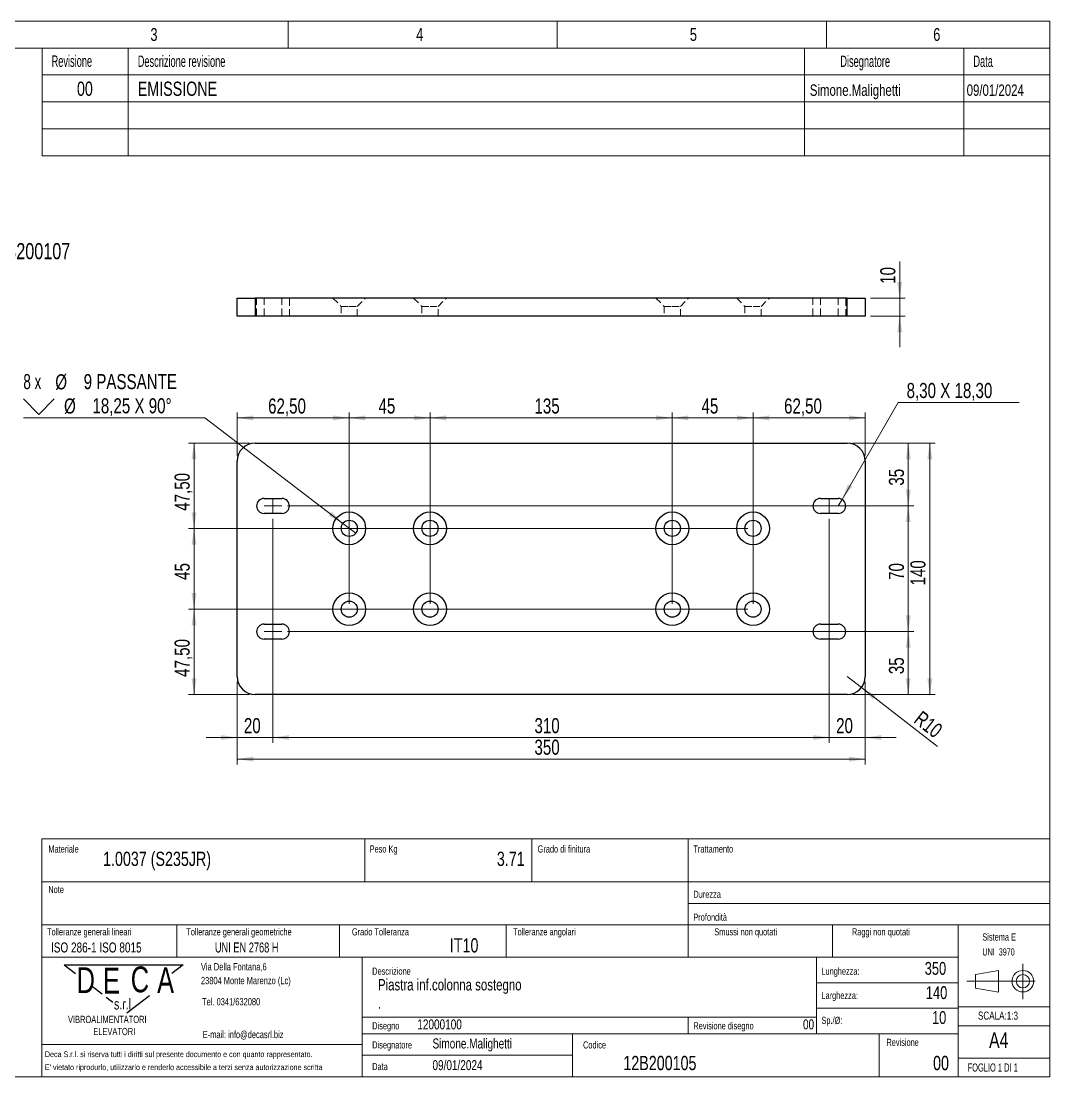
# Model space of a CAD drawing. Header units: millimetres. Extents: x 14 to 878, y 20 to 608.
# Drawn here: x 304 to 878, y 20 to 608 of the extents above; entities that cross this region are included whole.
import ezdxf

# ---------------------------------------------------------------- set-up
doc = ezdxf.new("R2010")
doc.units = ezdxf.units.MM
doc.header["$LTSCALE"] = 3
doc.linetypes.add('CENTERX2', pattern=[20.32, 12.7, -2.54, 2.54, -2.54])
doc.linetypes.add('HIDDEN', pattern=[1.905, 1.27, -0.635])
doc.layers.add('FORMAT', color=7, linetype='Continuous')
doc.layers.add('TESTO', color=179, linetype='Continuous')
doc.styles.add('SLDTEXTSTYLE0', font='TXT', dxfattribs={"width": 0.75})
doc.styles.add('SLDTEXTSTYLE1', font='TXT', dxfattribs={"width": 0.605})
doc.styles.add('SLDTEXTSTYLE2', font='TXT', dxfattribs={"width": 0.732984})
doc.styles.add('SLDTEXTSTYLE3', font='TXT', dxfattribs={"width": 0.643617})
doc.styles.add('SLDTEXTSTYLE4', font='TXT', dxfattribs={"width": 0.694444})
doc.styles.add('SLDTEXTSTYLE5', font='TXT', dxfattribs={"width": 0.692308})
doc.styles.add('SLDTEXTSTYLE6', font='TXT', dxfattribs={"width": 0.666667})
doc.dimstyles.new('SLDDIMSTYLE0', dxfattribs={"dimtxt": 8.4, "dimasz": 9, "dimexe": 0, "dimexo": 0.0625, "dimgap": 2.1, "dimtad": 1, "dimrnd": 1e-09, "dimzin": 12, "dimdsep": 46, "dimtxsty": 'SLDTEXTSTYLE0', "dimsah": 1, "dimcen": 0.09, "dimadec": 0, "dimazin": 3, "dimtfac": 1, "dimtmove": 0, "dimatfit": 0, "dimfxl": 1, "dimfrac": 2, "dimtolj": 1, "dimtzin": 12, "dimarcsym": 0})
doc.dimstyles.new('SLDDIMSTYLE1', dxfattribs={"dimtxt": 8.4, "dimasz": 9, "dimexe": 0, "dimexo": 0.0625, "dimgap": 2.1, "dimtad": 1, "dimrnd": 1e-09, "dimzin": 12, "dimdsep": 46, "dimtxsty": 'SLDTEXTSTYLE0', "dimsah": 1, "dimcen": 0.09, "dimadec": 0, "dimazin": 3, "dimtfac": 1, "dimtofl": 0, "dimtmove": 0, "dimatfit": 3, "dimfxl": 1, "dimfrac": 2, "dimtolj": 1, "dimtzin": 12, "dimarcsym": 0})
doc.dimstyles.new('SLDDIMSTYLE2', dxfattribs={"dimtxt": 8.4, "dimasz": 9, "dimexe": 0, "dimexo": 0.0625, "dimgap": 2.1, "dimtad": 0, "dimtih": 1, "dimtoh": 1, "dimdec": 6, "dimrnd": 1e-09, "dimzin": 12, "dimdsep": 46, "dimtxsty": 'SLDTEXTSTYLE0', "dimblk1": 'NONE', "dimsah": 1, "dimcen": 0, "dimadec": 0, "dimazin": 3, "dimtfac": 1, "dimtmove": 0, "dimatfit": 3, "dimldrblk": 'NONE', "dimfxl": 1, "dimfrac": 2, "dimtolj": 1, "dimtzin": 12, "dimarcsym": 0})
doc.dimstyles.new('SLDDIMSTYLE3', dxfattribs={"dimtxt": 8.4, "dimasz": 9, "dimexe": 0, "dimexo": 0.0625, "dimgap": 2.1, "dimtad": 0, "dimtih": 1, "dimtoh": 1, "dimrnd": 1e-09, "dimzin": 4, "dimdsep": 46, "dimtxsty": 'SLDTEXTSTYLE0', "dimsah": 1, "dimcen": 0, "dimadec": 0, "dimazin": 1, "dimtfac": 1, "dimtofl": 0, "dimtmove": 0, "dimatfit": 3, "dimfxl": 1, "dimfrac": 2, "dimtolj": 1, "dimtzin": 12, "dimarcsym": 0})
doc.dimstyles.new('SLDDIMSTYLE4', dxfattribs={"dimtxt": 8.4, "dimasz": 9, "dimexe": 0, "dimexo": 0.0625, "dimgap": 2.1, "dimtad": 1, "dimrnd": 1e-09, "dimzin": 12, "dimdsep": 46, "dimtxsty": 'SLDTEXTSTYLE0', "dimsah": 1, "dimcen": 0, "dimadec": 0, "dimazin": 3, "dimtfac": 1, "dimtofl": 0, "dimtmove": 0, "dimatfit": 3, "dimfxl": 1, "dimfrac": 2, "dimtolj": 1, "dimtzin": 12, "dimarcsym": 0})

# ---------------------------------------------------------------- blocks, each defined once
blk = doc.blocks.new('_D')
at = {"color": 7, "linetype": 'Continuous', "lineweight": 0}
for p, q in [((444.62, 330.64), (444.62, 205.79)), ((424.62, 239.79), (424.62, 205.79)), ((424.62, 208.79), (407.31, 208.79)), ((424.62, 208.79), (444.62, 208.79)), ((444.62, 208.79), (461.92, 208.79))]:
    blk.add_line(p, q, dxfattribs=at)
at = {"color": 7, "linetype": 'Continuous', "lineweight": 18}
for points in [[(424.62, 208.79), (415.62, 210.17), (415.62, 207.4)], [(444.62, 208.79), (453.62, 207.4), (453.62, 210.17)]]:
    blk.add_solid(points, dxfattribs=at)
at = {"color": 7, "linetype": 'Continuous', "lineweight": 18, "insert": (428.41, 219.62), "char_height": 8.4, "attachment_point": 1, "style": 'SLDTEXTSTYLE0'}
blk.add_mtext('20', dxfattribs=at)
blk = doc.blocks.new('_D_1')
at = {"color": 7, "linetype": 'Continuous', "lineweight": 0}
for p, q in [((444.62, 330.64), (444.62, 205.79)), ((754.62, 330.64), (754.62, 205.79)), ((444.62, 208.79), (754.62, 208.79))]:
    blk.add_line(p, q, dxfattribs=at)
at = {"color": 7, "linetype": 'Continuous', "lineweight": 18}
for points in [[(444.62, 208.79), (453.62, 207.4), (453.62, 210.17)], [(754.62, 208.79), (745.62, 210.17), (745.62, 207.4)]]:
    blk.add_solid(points, dxfattribs=at)
at = {"color": 7, "linetype": 'Continuous', "lineweight": 18, "insert": (590.31, 219.62), "char_height": 8.4, "attachment_point": 1, "style": 'SLDTEXTSTYLE0'}
blk.add_mtext('310', dxfattribs=at)
blk = doc.blocks.new('_D_2')
at = {"color": 7, "linetype": 'Continuous', "lineweight": 0}
for p, q in [((754.62, 330.64), (754.62, 205.79)), ((774.62, 239.79), (774.62, 205.79)), ((754.62, 208.79), (737.31, 208.79)), ((754.62, 208.79), (774.62, 208.79)), ((774.62, 208.79), (791.92, 208.79))]:
    blk.add_line(p, q, dxfattribs=at)
at = {"color": 7, "linetype": 'Continuous', "lineweight": 18}
for points in [[(754.62, 208.79), (745.62, 210.17), (745.62, 207.4)], [(774.62, 208.79), (783.62, 207.4), (783.62, 210.17)]]:
    blk.add_solid(points, dxfattribs=at)
at = {"color": 7, "linetype": 'Continuous', "lineweight": 18, "insert": (758.41, 219.62), "char_height": 8.4, "attachment_point": 1, "style": 'SLDTEXTSTYLE0'}
blk.add_mtext('20', dxfattribs=at)
blk = doc.blocks.new('_D_3')
at = {"color": 7, "linetype": 'Continuous', "lineweight": 0}
for p, q in [((452.62, 267.79), (801.62, 267.79)), ((798.62, 232.79), (798.62, 267.79)), ((767.62, 232.79), (801.62, 232.79))]:
    blk.add_line(p, q, dxfattribs=at)
at = {"color": 7, "linetype": 'Continuous', "lineweight": 18}
for points in [[(798.62, 267.79), (797.23, 258.79), (800, 258.79)], [(798.62, 232.79), (800, 241.79), (797.23, 241.79)]]:
    blk.add_solid(points, dxfattribs=at)
at = {"color": 7, "linetype": 'Continuous', "lineweight": 18, "insert": (787.79, 244.08), "char_height": 8.4, "attachment_point": 1, "rotation": 90, "style": 'SLDTEXTSTYLE0'}
blk.add_mtext('35', dxfattribs=at)
blk = doc.blocks.new('_D_4')
at = {"color": 7, "linetype": 'Continuous', "lineweight": 0}
for p, q in [((452.62, 337.79), (801.62, 337.79)), ((798.62, 267.79), (798.62, 337.79)), ((452.62, 267.79), (801.62, 267.79))]:
    blk.add_line(p, q, dxfattribs=at)
at = {"color": 7, "linetype": 'Continuous', "lineweight": 18}
for points in [[(798.62, 337.79), (797.23, 328.79), (800, 328.79)], [(798.62, 267.79), (800, 276.79), (797.23, 276.79)]]:
    blk.add_solid(points, dxfattribs=at)
at = {"color": 7, "linetype": 'Continuous', "lineweight": 18, "insert": (787.79, 296.58), "char_height": 8.4, "attachment_point": 1, "rotation": 90, "style": 'SLDTEXTSTYLE0'}
blk.add_mtext('70', dxfattribs=at)
blk = doc.blocks.new('_D_5')
at = {"color": 7, "linetype": 'Continuous', "lineweight": 0}
for p, q in [((767.62, 372.79), (801.62, 372.79)), ((798.62, 337.79), (798.62, 372.79)), ((452.62, 337.79), (801.62, 337.79))]:
    blk.add_line(p, q, dxfattribs=at)
at = {"color": 7, "linetype": 'Continuous', "lineweight": 18}
for points in [[(798.62, 372.79), (797.23, 363.79), (800, 363.79)], [(798.62, 337.79), (800, 346.79), (797.23, 346.79)]]:
    blk.add_solid(points, dxfattribs=at)
at = {"color": 7, "linetype": 'Continuous', "lineweight": 18, "insert": (787.79, 349.08), "char_height": 8.4, "attachment_point": 1, "rotation": 90, "style": 'SLDTEXTSTYLE0'}
blk.add_mtext('35', dxfattribs=at)
blk = doc.blocks.new('_D_6')
at = {"color": 7, "linetype": 'Continuous', "lineweight": 0}
for p, q in [((424.62, 365.79), (424.62, 389.8)), ((487.12, 283.29), (487.12, 389.8)), ((424.62, 386.8), (487.12, 386.8))]:
    blk.add_line(p, q, dxfattribs=at)
at = {"color": 7, "linetype": 'Continuous', "lineweight": 18}
for points in [[(424.62, 386.8), (433.62, 385.41), (433.62, 388.18)], [(487.12, 386.8), (478.12, 388.18), (478.12, 385.41)]]:
    blk.add_solid(points, dxfattribs=at)
at = {"color": 7, "linetype": 'Continuous', "lineweight": 18, "insert": (441.9, 397.63), "char_height": 8.4, "attachment_point": 1, "style": 'SLDTEXTSTYLE0'}
blk.add_mtext('62,50', dxfattribs=at)
blk = doc.blocks.new('_D_7')
at = {"color": 7, "linetype": 'Continuous', "lineweight": 0}
for p, q in [((487.12, 283.29), (487.12, 389.8)), ((532.12, 283.29), (532.12, 389.8)), ((487.12, 386.8), (532.12, 386.8))]:
    blk.add_line(p, q, dxfattribs=at)
at = {"color": 7, "linetype": 'Continuous', "lineweight": 18}
for points in [[(487.12, 386.8), (496.12, 385.41), (496.12, 388.18)], [(532.12, 386.8), (523.12, 388.18), (523.12, 385.41)]]:
    blk.add_solid(points, dxfattribs=at)
at = {"color": 7, "linetype": 'Continuous', "lineweight": 18, "insert": (503.41, 397.63), "char_height": 8.4, "attachment_point": 1, "style": 'SLDTEXTSTYLE0'}
blk.add_mtext('45', dxfattribs=at)
blk = doc.blocks.new('_D_8')
at = {"color": 7, "linetype": 'Continuous', "lineweight": 0}
for p, q in [((532.12, 283.29), (532.12, 389.8)), ((667.12, 283.29), (667.12, 389.8)), ((532.12, 386.8), (667.12, 386.8))]:
    blk.add_line(p, q, dxfattribs=at)
at = {"color": 7, "linetype": 'Continuous', "lineweight": 18}
for points in [[(532.12, 386.8), (541.12, 385.41), (541.12, 388.18)], [(667.12, 386.8), (658.12, 388.18), (658.12, 385.41)]]:
    blk.add_solid(points, dxfattribs=at)
at = {"color": 7, "linetype": 'Continuous', "lineweight": 18, "insert": (590.31, 397.63), "char_height": 8.4, "attachment_point": 1, "style": 'SLDTEXTSTYLE0'}
blk.add_mtext('135', dxfattribs=at)
blk = doc.blocks.new('_D_9')
at = {"color": 7, "linetype": 'Continuous', "lineweight": 0}
for p, q in [((667.12, 283.29), (667.12, 389.8)), ((712.12, 283.29), (712.12, 389.8)), ((667.12, 386.8), (712.12, 386.8))]:
    blk.add_line(p, q, dxfattribs=at)
at = {"color": 7, "linetype": 'Continuous', "lineweight": 18}
for points in [[(667.12, 386.8), (676.12, 385.41), (676.12, 388.18)], [(712.12, 386.8), (703.12, 388.18), (703.12, 385.41)]]:
    blk.add_solid(points, dxfattribs=at)
at = {"color": 7, "linetype": 'Continuous', "lineweight": 18, "insert": (683.41, 397.63), "char_height": 8.4, "attachment_point": 1, "style": 'SLDTEXTSTYLE0'}
blk.add_mtext('45', dxfattribs=at)
blk = doc.blocks.new('_D_10')
at = {"color": 7, "linetype": 'Continuous', "lineweight": 0}
for p, q in [((712.12, 283.29), (712.12, 389.8)), ((774.62, 365.79), (774.62, 389.8)), ((712.12, 386.8), (774.62, 386.8))]:
    blk.add_line(p, q, dxfattribs=at)
at = {"color": 7, "linetype": 'Continuous', "lineweight": 18}
for points in [[(712.12, 386.8), (721.12, 385.41), (721.12, 388.18)], [(774.62, 386.8), (765.62, 388.18), (765.62, 385.41)]]:
    blk.add_solid(points, dxfattribs=at)
at = {"color": 7, "linetype": 'Continuous', "lineweight": 18, "insert": (729.4, 397.63), "char_height": 8.4, "attachment_point": 1, "style": 'SLDTEXTSTYLE0'}
blk.add_mtext('62,50', dxfattribs=at)
blk = doc.blocks.new('_D_11')
at = {"color": 7, "linetype": 'Continuous', "lineweight": 0}
for p, q in [((424.62, 239.79), (424.62, 193.79)), ((774.62, 239.79), (774.62, 193.79)), ((424.62, 196.79), (774.62, 196.79))]:
    blk.add_line(p, q, dxfattribs=at)
at = {"color": 7, "linetype": 'Continuous', "lineweight": 18}
for points in [[(424.62, 196.79), (433.62, 195.4), (433.62, 198.17)], [(774.62, 196.79), (765.62, 198.17), (765.62, 195.4)]]:
    blk.add_solid(points, dxfattribs=at)
at = {"color": 7, "linetype": 'Continuous', "lineweight": 18, "insert": (590.31, 207.62), "char_height": 8.4, "attachment_point": 1, "style": 'SLDTEXTSTYLE0'}
blk.add_mtext('350', dxfattribs=at)
blk = doc.blocks.new('_D_12')
at = {"color": 7, "linetype": 'Continuous', "lineweight": 0}
for p, q in [((767.62, 372.79), (813.62, 372.79)), ((810.62, 232.79), (810.62, 372.79)), ((767.62, 232.79), (813.62, 232.79))]:
    blk.add_line(p, q, dxfattribs=at)
at = {"color": 7, "linetype": 'Continuous', "lineweight": 18}
for points in [[(810.62, 372.79), (809.23, 363.79), (812, 363.79)], [(810.62, 232.79), (812, 241.79), (809.23, 241.79)]]:
    blk.add_solid(points, dxfattribs=at)
at = {"color": 7, "linetype": 'Continuous', "lineweight": 18, "insert": (799.79, 293.48), "char_height": 8.4, "attachment_point": 1, "rotation": 90, "style": 'SLDTEXTSTYLE0'}
blk.add_mtext('140', dxfattribs=at)
blk = doc.blocks.new('_D_13')
at = {"color": 7, "linetype": 'Continuous', "lineweight": 0}
for p, q in [((709.12, 280.29), (397.62, 280.29)), ((400.62, 232.79), (400.62, 280.29)), ((431.62, 232.79), (397.62, 232.79))]:
    blk.add_line(p, q, dxfattribs=at)
at = {"color": 7, "linetype": 'Continuous', "lineweight": 18}
for points in [[(400.62, 280.29), (399.23, 271.29), (402, 271.29)], [(400.62, 232.79), (402, 241.79), (399.23, 241.79)]]:
    blk.add_solid(points, dxfattribs=at)
at = {"color": 7, "linetype": 'Continuous', "lineweight": 18, "insert": (389.79, 242.57), "char_height": 8.4, "attachment_point": 1, "rotation": 90, "style": 'SLDTEXTSTYLE0'}
blk.add_mtext('47,50', dxfattribs=at)
blk = doc.blocks.new('_D_14')
at = {"color": 7, "linetype": 'Continuous', "lineweight": 0}
for p, q in [((709.12, 325.29), (397.62, 325.29)), ((400.62, 280.29), (400.62, 325.29)), ((709.12, 280.29), (397.62, 280.29))]:
    blk.add_line(p, q, dxfattribs=at)
at = {"color": 7, "linetype": 'Continuous', "lineweight": 18}
for points in [[(400.62, 325.29), (399.23, 316.29), (402, 316.29)], [(400.62, 280.29), (402, 289.29), (399.23, 289.29)]]:
    blk.add_solid(points, dxfattribs=at)
at = {"color": 7, "linetype": 'Continuous', "lineweight": 18, "insert": (389.79, 296.58), "char_height": 8.4, "attachment_point": 1, "rotation": 90, "style": 'SLDTEXTSTYLE0'}
blk.add_mtext('45', dxfattribs=at)
blk = doc.blocks.new('_D_15')
at = {"color": 7, "linetype": 'Continuous', "lineweight": 0}
for p, q in [((431.62, 372.79), (397.62, 372.79)), ((400.62, 325.29), (400.62, 372.79)), ((709.12, 325.29), (397.62, 325.29))]:
    blk.add_line(p, q, dxfattribs=at)
at = {"color": 7, "linetype": 'Continuous', "lineweight": 18}
for points in [[(400.62, 372.79), (399.23, 363.79), (402, 363.79)], [(400.62, 325.29), (402, 334.29), (399.23, 334.29)]]:
    blk.add_solid(points, dxfattribs=at)
at = {"color": 7, "linetype": 'Continuous', "lineweight": 18, "insert": (389.79, 335.07), "char_height": 8.4, "attachment_point": 1, "rotation": 90, "style": 'SLDTEXTSTYLE0'}
blk.add_mtext('47,50', dxfattribs=at)
blk = doc.blocks.new('SW_SYMBOL_HOLE_SINK')
at = {"color": 0, "linetype": 'Continuous', "lineweight": 18}
for p, q in [((0, 2625), (2400, 225)), ((2400, 225), (4800, 2625))]:
    blk.add_line(p, q, dxfattribs=at)
blk = doc.blocks.new('_D_16')
at = {"color": 7, "linetype": 'Continuous', "lineweight": 0}
for p, q in [((406.57, 386.8), (305.51, 386.8)), ((483.54, 328.02), (406.57, 386.8)), ((490.69, 322.56), (483.54, 328.02))]:
    blk.add_line(p, q, dxfattribs=at)
at = {"color": 7, "linetype": 'Continuous', "lineweight": 18}
blk.add_solid([(483.54, 328.02), (477.23, 334.58), (475.55, 332.38)], dxfattribs=at)
at = {"color": 7, "linetype": 'Continuous', "lineweight": 18, "xscale": 0.0035765625, "yscale": 0.0035765625, "zscale": 0.0035765625}
blk.add_blockref('SW_SYMBOL_HOLE_SINK', (305.51, 387.96), dxfattribs=at)
at = {"color": 7, "linetype": 'Continuous', "lineweight": 18, "char_height": 8.4, "attachment_point": 1}
for s, insert, style in [('8 x', (305.52, 411.22), 'SLDTEXTSTYLE6'), ('%%c', (323.31, 411.09), 'SLDTEXTSTYLE0'), ('9 PASSANTE', (339.13, 411.22), 'SLDTEXTSTYLE0'), ('%%c', (328.18, 397.63), 'SLDTEXTSTYLE0'), ('18,25 X 90°', (344, 397.76), 'SLDTEXTSTYLE0')]:
    blk.add_mtext(s, dxfattribs=dict(at, insert=insert, style=style))
blk = doc.blocks.new('_None')
blk = doc.blocks.new('_D_17')
at = {"color": 7, "linetype": 'Continuous', "lineweight": 0}
for p, q in [((761.69, 341.38), (792.91, 395.45)), ((792.91, 395.45), (860.36, 395.45)), ((759.62, 337.79), (761.69, 341.38))]:
    blk.add_line(p, q, dxfattribs=at)
at = {"color": 7, "linetype": 'Continuous', "lineweight": 18}
blk.add_solid([(761.69, 341.38), (767.39, 348.48), (764.99, 349.87)], dxfattribs=at)
at = {"color": 7, "linetype": 'Continuous', "lineweight": 18, "insert": (797.67, 406.28), "char_height": 8.4, "attachment_point": 1, "style": 'SLDTEXTSTYLE0'}
blk.add_mtext('8,30 X 18,30', dxfattribs=at)
blk = doc.blocks.new('_D_18')
at = {"color": 7, "linetype": 'Continuous', "lineweight": 0}
for q in [(764.62, 242.79), (814.86, 203.89)]:
    blk.add_line((772.52, 236.67), q, dxfattribs=at)
at = {"color": 7, "linetype": 'Continuous', "lineweight": 18}
blk.add_solid([(772.52, 236.67), (778.79, 230.06), (780.49, 232.25)], dxfattribs=at)
at = {"color": 7, "linetype": 'Continuous', "lineweight": 18, "insert": (806.26, 224.17), "char_height": 8.4, "attachment_point": 1, "rotation": 322.24999, "style": 'SLDTEXTSTYLE0'}
blk.add_mtext('R10', dxfattribs=at)
blk = doc.blocks.new('_D_19')
at = {"color": 7, "linetype": 'Continuous', "lineweight": 0}
for p, q in [((793.83, 453.53), (793.83, 473.88)), ((777.62, 453.53), (796.83, 453.53)), ((793.83, 453.53), (793.83, 443.53)), ((777.62, 443.53), (796.83, 443.53)), ((793.83, 443.53), (793.83, 426.22))]:
    blk.add_line(p, q, dxfattribs=at)
at = {"color": 7, "linetype": 'Continuous', "lineweight": 18}
for points in [[(793.83, 453.53), (795.22, 462.53), (792.45, 462.53)], [(793.83, 443.53), (792.45, 434.53), (795.22, 434.53)]]:
    blk.add_solid(points, dxfattribs=at)
at = {"color": 7, "linetype": 'Continuous', "lineweight": 18, "insert": (783, 461.46), "char_height": 8.4, "attachment_point": 1, "rotation": 90, "style": 'SLDTEXTSTYLE0'}
blk.add_mtext('10', dxfattribs=at)
blk = doc.blocks.new('SW_NOTE_0')
at = {"color": 0, "linetype": 'Continuous', "lineweight": 0, "insert": (30.81, 4.34), "char_height": 9, "attachment_point": 2, "style": 'SLDTEXTSTYLE0'}
blk.add_mtext('12B200107', dxfattribs=at)

msp = doc.modelspace()

# ---------------------------------------------------------------- linework, layer by layer
at = {"color": 7, "linetype": 'Continuous', "lineweight": 18}
for p, q in [((28.5216424, 607.7947967), (877.5216424, 607.7947967)), ((453.0216424, 607.7947967), (453.0216424, 592.7947967)), ((603.0216424, 607.7947967), (603.0216424, 592.7947967)), ((753.0216424, 607.7947967), (753.0216424, 592.7947967)), ((877.5216424, 607.7947967), (877.5216424, 592.7947967)), ((28.5216424, 592.7947967), (877.5216424, 592.7947967)), ((877.5216424, 592.7947967), (315.9216424, 592.7947967)), ((315.9216424, 592.7947967), (877.5216424, 592.7947967)), ((315.9216424, 577.7947967), (315.9216424, 592.7947967)), ((315.9216424, 592.7947967), (877.5216424, 592.7947967)), ((363.9216424, 577.7947967), (363.9216424, 592.7947967)), ((740.7573797, 577.7947967), (740.7573797, 592.7947967)), ((829.5216424, 577.7947967), (829.5216424, 592.7947967)), ((877.5216424, 19.7947967), (877.5216424, 592.7947967)), ((877.5216424, 577.7947967), (877.5216424, 592.7947967)), ((877.5216424, 577.7947967), (877.5216424, 592.7947967)), ((315.9216424, 577.7947967), (877.5216424, 577.7947967)), ((315.9216424, 577.7947967), (315.9216424, 532.7947967)), ((363.9216424, 577.7947967), (363.9216424, 532.7947967)), ((740.7573797, 577.7947967), (740.7573797, 532.7947967)), ((829.5216424, 577.7947967), (829.5216424, 532.7947967)), ((877.5216424, 577.7947967), (877.5216424, 532.7947967)), ((877.5216424, 577.7947967), (877.5216424, 532.7947967)), ((315.9216424, 562.7947967), (877.5216424, 562.7947967)), ((315.9216424, 547.7947967), (877.5216424, 547.7947967)), ((315.9216424, 532.7947967), (877.5216424, 532.7947967)), ((315.8885824, 152.402315), (315.8885824, 19.802315)), ((315.8885824, 152.402315), (877.489434, 152.402315)), ((495.8885824, 152.402315), (495.8885824, 128.402315)), ((588.8885824, 152.402315), (588.8885824, 128.402315)), ((675.8885824, 128.402315), (675.8885824, 152.402315)), ((877.489434, 152.402315), (877.489434, 19.802315)), ((877.5216424, 152.3947967), (877.5216424, 19.7947967)), ((315.8885824, 128.402315), (877.489434, 128.402315)), ((675.8885824, 128.402315), (675.8885824, 104.3995751)), ((675.8885824, 116.402315), (877.489434, 116.402315)), ((315.8885824, 104.3995751), (877.489434, 104.3995751)), ((391.0881591, 104.3995751), (391.0881591, 86.402315)), ((481.6806606, 104.3995751), (481.6806606, 86.402315)), ((574.6209192, 104.3995751), (574.6209192, 86.402315)), ((675.9379132, 104.3995751), (675.9379132, 86.402315)), ((756.3233309, 104.3995751), (756.3233309, 86.402315)), ((826.4885824, 104.3995751), (826.4885824, 19.802315)), ((315.8885824, 86.402315), (494.3885824, 86.402315)), ((494.3885824, 86.402315), (494.3885824, 19.802315)), ((494.3885824, 86.402315), (826.4885824, 86.402315)), ((747.3812297, 86.402315), (747.3812297, 72.202315)), ((848.9137558, 78.9870301), (836.1514339, 76.7370301)), ((836.1514339, 76.7370301), (836.1514339, 69.2370301)), ((848.9137558, 78.9870301), (848.8526921, 66.9870301)), ((747.3812297, 72.202315), (747.3812297, 58.002315)), ((747.3812297, 72.202315), (826.4885824, 72.202315)), ((848.8526921, 66.9870301), (836.1514339, 69.2370301)), ((826.4885824, 58.802315), (877.489434, 58.802315)), ((826.489434, 58.802315), (877.489434, 58.802315)), ((826.489434, 58.802315), (826.489434, 19.802315)), ((494.3885824, 53.102315), (747.3812297, 53.102315)), ((675.9379132, 53.102315), (675.9379132, 43.802315)), ((747.3812297, 58.002315), (747.3812297, 43.802315)), ((747.3812297, 58.002315), (826.4885824, 58.002315)), ((826.489434, 48.302315), (877.489434, 48.302315)), ((494.3885824, 43.802315), (826.4885824, 43.802315)), ((611.4513435, 43.802315), (611.4513435, 19.802315)), ((782.4074144, 43.802315), (782.4074144, 19.802315)), ((315.8885824, 37.802315), (494.5850695, 37.802315)), ((611.4513435, 31.802315), (494.3885824, 31.802315)), ((826.489434, 30.302315), (877.489434, 30.302315)), ((28.5216424, 19.7947967), (877.5216424, 19.7947967)), ((315.8885824, 19.802315), (877.489434, 19.802315)), ((315.889434, 19.802315), (877.489434, 19.802315)), ((315.9207908, 19.7947967), (877.5216424, 19.7947967))]:
    msp.add_line(p, q, dxfattribs=at)
at = {"color": 7, "linetype": 'Continuous', "lineweight": 25}
for p, q in [((424.6159035, 443.5313404), (424.6159035, 453.5313404)), ((424.6159035, 453.5313404), (434.6159035, 453.5313404)), ((434.6159035, 453.5313404), (434.6159035, 443.5313404)), ((764.6159035, 453.5313404), (434.6159035, 453.5313404)), ((764.6159035, 443.5313404), (764.6159035, 453.5313404)), ((764.6159035, 453.5313404), (774.6159035, 453.5313404)), ((774.6159035, 453.5313404), (774.6159035, 443.5313404)), ((434.6159035, 443.5313404), (424.6159035, 443.5313404)), ((764.6159035, 443.5313404), (434.6159035, 443.5313404)), ((774.6159035, 443.5313404), (764.6159035, 443.5313404)), ((434.6159035, 372.7873031), (764.6159035, 372.7873031)), ((424.6159035, 242.7873031), (424.6159035, 362.7873031)), ((774.6159035, 362.7873031), (774.6159035, 242.7873031)), ((439.6159035, 341.9373031), (449.6159035, 341.9373031)), ((749.6159035, 341.9373031), (759.6159035, 341.9373031)), ((449.6159035, 333.6373031), (439.6159035, 333.6373031)), ((759.6159035, 333.6373031), (749.6159035, 333.6373031)), ((439.6159035, 271.9373031), (449.6159035, 271.9373031)), ((749.6159035, 271.9373031), (759.6159035, 271.9373031)), ((449.6159035, 263.6373031), (439.6159035, 263.6373031)), ((759.6159035, 263.6373031), (749.6159035, 263.6373031)), ((764.6159035, 232.7873031), (434.6159035, 232.7873031))]:
    msp.add_line(p, q, dxfattribs=at)
at = {"color": 7, "linetype": 'HIDDEN', "lineweight": 18}
for p, q in [((435.4659035, 453.5313404), (435.4659035, 443.5313404)), ((439.6159035, 453.5313404), (439.6159035, 443.5313404)), ((449.6159035, 453.5313404), (449.6159035, 443.5313404)), ((453.7659035, 443.5313404), (453.7659035, 453.5313404)), ((477.9909035, 453.5313404), (482.6159035, 448.9063404)), ((491.6159035, 448.9063404), (496.2409035, 453.5313404)), ((522.9909035, 453.5313404), (527.6159035, 448.9063404)), ((536.6159035, 448.9063404), (541.2409035, 453.5313404)), ((657.9909035, 453.5313404), (662.6159035, 448.9063404)), ((671.6159035, 448.9063404), (676.2409035, 453.5313404)), ((702.9909035, 453.5313404), (707.6159035, 448.9063404)), ((716.6159035, 448.9063404), (721.2409035, 453.5313404)), ((745.4659035, 453.5313404), (745.4659035, 443.5313404)), ((749.6159035, 453.5313404), (749.6159035, 443.5313404)), ((759.6159035, 453.5313404), (759.6159035, 443.5313404)), ((763.7659035, 443.5313404), (763.7659035, 453.5313404)), ((482.6159035, 448.9063404), (487.1159035, 448.9063404)), ((482.6159035, 448.9063404), (482.6159035, 443.5313404)), ((487.1159035, 448.9063404), (491.6159035, 448.9063404)), ((491.6159035, 443.5313404), (491.6159035, 448.9063404)), ((527.6159035, 448.9063404), (532.1159035, 448.9063404)), ((527.6159035, 448.9063404), (527.6159035, 443.5313404)), ((532.1159035, 448.9063404), (536.6159035, 448.9063404)), ((536.6159035, 443.5313404), (536.6159035, 448.9063404)), ((662.6159035, 448.9063404), (667.1159035, 448.9063404)), ((662.6159035, 448.9063404), (662.6159035, 443.5313404)), ((667.1159035, 448.9063404), (671.6159035, 448.9063404)), ((671.6159035, 443.5313404), (671.6159035, 448.9063404)), ((707.6159035, 448.9063404), (712.1159035, 448.9063404)), ((707.6159035, 448.9063404), (707.6159035, 443.5313404)), ((712.1159035, 448.9063404), (716.6159035, 448.9063404)), ((716.6159035, 443.5313404), (716.6159035, 448.9063404))]:
    msp.add_line(p, q, dxfattribs=at)
at = {"color": 7, "linetype": 'CENTERX2', "lineweight": 18}
for p, q in [((444.6159035, 341.9373031), (444.6159035, 333.6373031)), ((754.6159035, 341.9373031), (754.6159035, 333.6373031)), ((439.6159035, 337.7873031), (449.6159035, 337.7873031)), ((749.6159035, 337.7873031), (759.6159035, 337.7873031)), ((439.6159035, 267.7873031), (449.6159035, 267.7873031)), ((749.6159035, 267.7873031), (759.6159035, 267.7873031)), ((862.4699065, 82.8288931), (862.4699065, 63.0442408)), ((831.2906442, 73.0728553), (871.7835999, 73.0728553))]:
    msp.add_line(p, q, dxfattribs=at)
at = {"color": 7, "linetype": 'Continuous', "lineweight": 25}
for centre, radius in [((487.1159035, 325.2873031), 9.125), ((487.1159035, 325.2873031), 4.5), ((532.1159035, 325.2873031), 9.125), ((532.1159035, 325.2873031), 4.5), ((667.1159035, 325.2873031), 9.125), ((667.1159035, 325.2873031), 4.5), ((712.1159035, 325.2873031), 9.125), ((712.1159035, 325.2873031), 4.5), ((487.1159035, 280.2873031), 9.125), ((532.1159035, 280.2873031), 9.125), ((667.1159035, 280.2873031), 9.125), ((712.1159035, 280.2873031), 9.125), ((487.1159035, 280.2873031), 4.5), ((532.1159035, 280.2873031), 4.5), ((667.1159035, 280.2873031), 4.5), ((712.1159035, 280.2873031), 4.5)]:
    msp.add_circle(centre, radius, dxfattribs=at)
at = {"color": 7, "linetype": 'Continuous', "lineweight": 18}
for radius in [6, 3.75]:
    msp.add_circle((862.4699065, 73.0728553), radius, dxfattribs=at)
at = {"color": 7, "linetype": 'Continuous', "lineweight": 25}
for centre, radius, start, end in [((434.6159035, 362.7873031), 10, 90, 180), ((764.6159035, 362.7873031), 10, 0, 90), ((439.6159035, 337.7873031), 4.15, 90, 270), ((449.6159035, 337.7873031), 4.15, 270, 90), ((749.6159035, 337.7873031), 4.15, 90, 270), ((759.6159035, 337.7873031), 4.15, 270, 90), ((439.6159035, 267.7873031), 4.15, 90, 270), ((449.6159035, 267.7873031), 4.15, 270, 90), ((749.6159035, 267.7873031), 4.15, 90, 270), ((759.6159035, 267.7873031), 4.15, 270, 90), ((434.6159035, 242.7873031), 10, 180, 270), ((764.6159035, 242.7873031), 10, 270, 0)]:
    msp.add_arc(centre, radius, start, end, dxfattribs=at)
at = {"layer": 'TESTO'}
for p, q in [((328.3431846, 82.2263392), (394.5563717, 82.2263392)), ((328.3431846, 82.2263392), (334.5723432, 77.4409819)), ((394.5563717, 82.2263392), (388.2725509, 77.3989894)), ((344.0317355, 70.1740981), (349.4529077, 66.0094512)), ((375.7380192, 64.8772422), (363.1453974, 55.2033523)), ((351.7458021, 64.2837688), (355.4099097, 61.4162064))]:
    msp.add_line(p, q, dxfattribs=at)

# ---------------------------------------------------------------- block references
at = {"color": 7, "linetype": 'Continuous', "lineweight": 0}
msp.add_blockref('SW_NOTE_0', (277.785134, 479.8537774), dxfattribs=at)

# ---------------------------------------------------------------- texts
for s, insert, char_height, attachment_point, style in [('3', (376.302169, 603.9039237), 7.14375, 1, 'SLDTEXTSTYLE0'), ('4', (524.3815115, 603.9039237), 7.14375, 1, 'SLDTEXTSTYLE0'), ('5', (676.8813696, 603.9039237), 7.14375, 1, 'SLDTEXTSTYLE0'), ('6', (812.5076758, 603.9039237), 7.14375, 1, 'SLDTEXTSTYLE0'), ('Revisione', (321.2601449, 588.6812103), 6.35, 1, 'SLDTEXTSTYLE1'), ('Descrizione revisione', (369.2660942, 588.6262572), 6.35, 1, 'SLDTEXTSTYLE1'), ('Disegnatore', (760.7443238, 588.6262572), 6.35, 1, 'SLDTEXTSTYLE1'), ('Data', (834.9001379, 588.6262572), 6.35, 1, 'SLDTEXTSTYLE1'), ('00', (335.3839205, 574.1035624), 7.9375, 1, 'SLDTEXTSTYLE0'), ('EMISSIONE', (369.2660942, 574.1035624), 7.9375, 1, 'SLDTEXTSTYLE0'), ('Simone.Malighetti', (743.7564599, 572.5245981), 6.35, 1, 'SLDTEXTSTYLE0'), ('09/01/2024', (831.1441704, 572.5245981), 6.35, 1, 'SLDTEXTSTYLE0'), ('Materiale', (319.4358069, 148.7205388), 3.96875, 1, 'SLDTEXTSTYLE0'), ('Peso Kg', (498.497091, 148.7205388), 3.96875, 1, 'SLDTEXTSTYLE0'), ('Grado di finitura', (592.0850094, 148.7205388), 3.96875, 1, 'SLDTEXTSTYLE0'), ('Trattamento', (678.8885824, 148.7205388), 3.96875, 1, 'SLDTEXTSTYLE0'), ('1.0037 (S235JR)', (349.9220219, 145.2107914), 7.9375, 1, 'SLDTEXTSTYLE0'), ('3.71', (584.8672943, 145.2107914), 7.9375, 3, 'SLDTEXTSTYLE0'), ('Note', (319.4358069, 126.121106), 3.96875, 1, 'SLDTEXTSTYLE0'), ('Durezza', (678.8617883, 123.4871197), 3.96875, 1, 'SLDTEXTSTYLE0'), ('Profondità', (678.8617883, 110.7286088), 3.96875, 1, 'SLDTEXTSTYLE0'), ('Tolleranze generali lineari', (318.7246202, 102.5609712), 3.96875, 1, 'SLDTEXTSTYLE0'), ('Tolleranze generali geometriche', (396.3178347, 102.5609712), 3.96875, 1, 'SLDTEXTSTYLE0'), ('Grado Tolleranza', (488.5976372, 102.5609712), 3.96875, 1, 'SLDTEXTSTYLE0'), ('Tolleranze angolari', (578.360009, 102.5609712), 3.96875, 1, 'SLDTEXTSTYLE0'), ('Smussi non quotati', (690.5393242, 102.5609712), 3.96875, 1, 'SLDTEXTSTYLE0'), ('Raggi non quotati', (767.2272564, 102.5609712), 3.96875, 1, 'SLDTEXTSTYLE0'), ('ISO 286-1 ISO 8015', (320.9170921, 94.640393), 5.55625, 1, 'SLDTEXTSTYLE0'), ('UNI EN 2768 H', (412.2618597, 94.640393), 5.55625, 1, 'SLDTEXTSTYLE5'), ('IT10', (543.1621107, 97.0088399), 7.9375, 1, 'SLDTEXTSTYLE0'), ('Sistema E', (839.9030224, 99.6701965), 3.96875, 1, 'SLDTEXTSTYLE0'), ('UNI  3970', (839.9030224, 91.3785301), 3.96875, 1, 'SLDTEXTSTYLE4'), ('350', (819.7287391, 83.7993084), 7.14375, 3, 'SLDTEXTSTYLE0'), ('Descrizione', (499.9104042, 80.6413792), 3.96875, 1, 'SLDTEXTSTYLE0'), ('Lunghezza:', (750.1906439, 80.6413792), 3.96875, 1, 'SLDTEXTSTYLE0'), ('Piastra inf.colonna sostegno', (503.1207972, 74.286875), 6.35, 1, 'SLDTEXTSTYLE0'), ('Larghezza:', (750.2384337, 67.1391953), 3.96875, 1, 'SLDTEXTSTYLE0'), ('140', (820.3553126, 70.2971246), 7.14375, 3, 'SLDTEXTSTYLE0'), ('.', (503.1207972, 64.0991311), 6.35, 1, 'SLDTEXTSTYLE0'), ('Sp./Ø:', (750.2384337, 53.2568643), 3.96875, 1, 'SLDTEXTSTYLE0'), ('10', (819.7863852, 56.4147936), 7.14375, 3, 'SLDTEXTSTYLE0'), ('SCALA:1:3', (837.4405743, 56.1614714), 4.5, 1, 'SLDTEXTSTYLE0'), ('Disegno', (499.9104042, 50.2343269), 3.96875, 1, 'SLDTEXTSTYLE0'), ('12000100', (525.054063, 51.8132916), 5.55625, 1, 'SLDTEXTSTYLE0'), ('Revisione disegno', (678.8617883, 50.2343269), 3.96875, 1, 'SLDTEXTSTYLE0'), ('00', (746.1430848, 51.8132916), 5.55625, 3, 'SLDTEXTSTYLE0'), ('Simone.Malighetti', (533.4973501, 41.1692993), 5.55625, 1, 'SLDTEXTSTYLE0'), ('Revisione', (786.4387928, 41.0050393), 3.96875, 1, 'SLDTEXTSTYLE0'), ('A4', (843.6444823, 44.6815707), 8.73125, 1, 'SLDTEXTSTYLE0'), ('Disegnatore', (499.9104042, 39.5903346), 3.96875, 1, 'SLDTEXTSTYLE0'), ('Codice', (617.3909154, 39.5903346), 3.96875, 1, 'SLDTEXTSTYLE0'), ('Deca S.r.l. si riserva tutti i diritti sul presente documento e con quanto rappresentato.', (317.5133282, 33.9780581), 3.175, 1, 'SLDTEXTSTYLE0'), ('09/01/2024', (533.4973501, 29.1131719), 5.55625, 1, 'SLDTEXTSTYLE0'), ('12B200105', (639.852741, 31.4816186), 7.9375, 1, 'SLDTEXTSTYLE0'), ('00', (821.2846235, 31.4816186), 7.9375, 3, 'SLDTEXTSTYLE0'), ("E' vietato riprodurlo, utilizzarlo e renderlo accessibile a terzi senza autorizzazione scritta", (317.5133282, 26.744725), 3.175, 1, 'SLDTEXTSTYLE0'), ('Data', (499.9104042, 27.5342072), 3.96875, 1, 'SLDTEXTSTYLE0'), ('FOGLIO 1 DI 1', (831.6589836, 27.2557603), 4.5, 1, 'SLDTEXTSTYLE5')]:
    msp.add_mtext(s, dxfattribs=dict(at, insert=insert, char_height=char_height, attachment_point=attachment_point, style=style))
at = {"layer": 'FORMAT', "char_height": 4.05, "attachment_point": 1, "style": 'SLDTEXTSTYLE3'}
for s, insert in [('Via Della Fontana,6', (404.4659166, 83.1587222)), ('23804 Monte Marenzo (Lc)', (404.4659166, 75.4794381)), ('Tel. 0341/632080', (405.068626, 63.6800077)), ('VIBROALIMENTATORI', (330.3951819, 53.8228546)), ('ELEVATORI', (344.4663761, 47.0965947)), ('E-mail: info@decasrl.biz', (405.4575957, 45.4288394))]:
    msp.add_mtext(s, dxfattribs=dict(at, insert=insert))
at = {"layer": 'TESTO', "attachment_point": 1, "style": 'SLDTEXTSTYLE2'}
for s, insert, char_height in [('D', (335.217122, 80.8678722), 14.4), ('E', (349.9220219, 80.5492541), 14.4), ('C', (365.3687384, 81.2878712), 14.4), ('A', (380.0618399, 80.8678722), 14.4), ('s.r.l.', (356.0295557, 63.3407014), 6)]:
    msp.add_mtext(s, dxfattribs=dict(at, insert=insert, char_height=char_height))

# ---------------------------------------------------------------- dimensions: what is measured, and where the dimension line sits
at = {"color": 7, "linetype": 'Continuous', "lineweight": 18}
for base, p1, p2, dimstyle, picture, middle in [((793.8331463, 443.5313404), (774.6159035, 453.5313404), (774.6159035, 443.5313404), 'SLDDIMSTYLE0', '_D_19', (793.8331463, 467.6697526)), ((400.6159035, 372.7873031), (712.1159035, 325.2873031), (434.6159035, 372.7873031), 'SLDDIMSTYLE1', '_D_15', (400.6159035, 349.0373031)), ((798.6159035, 372.7873031), (449.6159035, 337.7873031), (764.6159035, 372.7873031), 'SLDDIMSTYLE1', '_D_5', (798.6159035, 355.2873031)), ((810.6159035, 372.7873031), (764.6159035, 232.7873031), (764.6159035, 372.7873031), 'SLDDIMSTYLE1', '_D_12', (810.6159035, 302.7873031)), ((798.6159035, 337.7873031), (449.6159035, 267.7873031), (449.6159035, 337.7873031), 'SLDDIMSTYLE1', '_D_4', (798.6159035, 302.7873031)), ((400.6159035, 325.2873031), (712.1159035, 280.2873031), (712.1159035, 325.2873031), 'SLDDIMSTYLE1', '_D_14', (400.6159035, 302.7873031)), ((400.6159035, 280.2873031), (434.6159035, 232.7873031), (712.1159035, 280.2873031), 'SLDDIMSTYLE1', '_D_13', (400.6159035, 256.5373031)), ((798.6159035, 267.7873031), (764.6159035, 232.7873031), (449.6159035, 267.7873031), 'SLDDIMSTYLE1', '_D_3', (798.6159035, 250.2873031))]:
    dim = msp.add_linear_dim(base=base, p1=p1, p2=p2, angle=90, dimstyle=dimstyle, dxfattribs=at)
    dim.commit()
    dim.dimension.update_dxf_attribs({"geometry": picture, "text_midpoint": middle, "dimtype": 160})
dim = msp.add_diameter_dim_2p(p1=(490.6922623, 322.5560658), p2=(483.5395446, 328.0185404), text='8 x <> PASSANTE\\P{\\fGDT;w}%%c 18.25 X 90°\\P', dimstyle='SLDDIMSTYLE2', dxfattribs=at)
dim.commit()
dim.dimension.update_dxf_attribs({"geometry": '_D_16', "text_midpoint": (353.6598214, 400.2626403), "dimtype": 163})
dim = msp.add_radius_dim(center=(759.6159035, 337.7873031), mpoint=(761.6909035, 341.3813085), text='<> X 18.30\\P', dimstyle='SLDDIMSTYLE3', override={"dimpost": '<>'}, dxfattribs=at)
dim.commit()
dim.dimension.update_dxf_attribs({"geometry": '_D_17', "text_midpoint": (829.0153061, 402.1224036), "dimtype": 164})
for base, p1, p2, dimstyle, picture, middle in [((487.1159035, 386.7993061), (424.6159035, 362.7873031), (487.1159035, 280.2873031), 'SLDDIMSTYLE1', '_D_6', (455.8659035, 386.7993061)), ((532.1159035, 386.7993061), (487.1159035, 280.2873031), (532.1159035, 280.2873031), 'SLDDIMSTYLE1', '_D_7', (509.6159035, 386.7993061)), ((667.1159035, 386.7993061), (532.1159035, 280.2873031), (667.1159035, 280.2873031), 'SLDDIMSTYLE1', '_D_8', (599.6159035, 386.7993061)), ((712.1159035, 386.7993061), (667.1159035, 280.2873031), (712.1159035, 280.2873031), 'SLDDIMSTYLE1', '_D_9', (689.6159035, 386.7993061)), ((774.6159035, 386.7993061), (712.1159035, 280.2873031), (774.6159035, 362.7873031), 'SLDDIMSTYLE1', '_D_10', (743.3659035, 386.7993061)), ((444.6159035, 208.7873031), (424.6159035, 242.7873031), (444.6159035, 333.6373031), 'SLDDIMSTYLE0', '_D', (434.6159035, 208.7873031)), ((754.6159035, 208.7873031), (444.6159035, 333.6373031), (754.6159035, 333.6373031), 'SLDDIMSTYLE1', '_D_1', (599.6159035, 208.7873031)), ((774.6159035, 208.7873031), (754.6159035, 333.6373031), (774.6159035, 242.7873031), 'SLDDIMSTYLE0', '_D_2', (764.6159035, 208.7873031)), ((774.6159035, 196.7873031), (424.6159035, 242.7873031), (774.6159035, 242.7873031), 'SLDDIMSTYLE1', '_D_11', (599.6159035, 196.7873031))]:
    dim = msp.add_linear_dim(base=base, p1=p1, p2=p2, dimstyle=dimstyle, dxfattribs=at)
    dim.commit()
    dim.dimension.update_dxf_attribs({"geometry": picture, "text_midpoint": middle, "dimtype": 160})
dim = msp.add_radius_dim(center=(764.6159035, 242.7873031), mpoint=(772.5227981, 236.6651289), dimstyle='SLDDIMSTYLE4', dxfattribs=at)
dim.commit()
dim.dimension.update_dxf_attribs({"geometry": '_D_18', "text_midpoint": (807.5821264, 209.5193395), "dimtype": 164})

doc.saveas('drawing.dxf')
